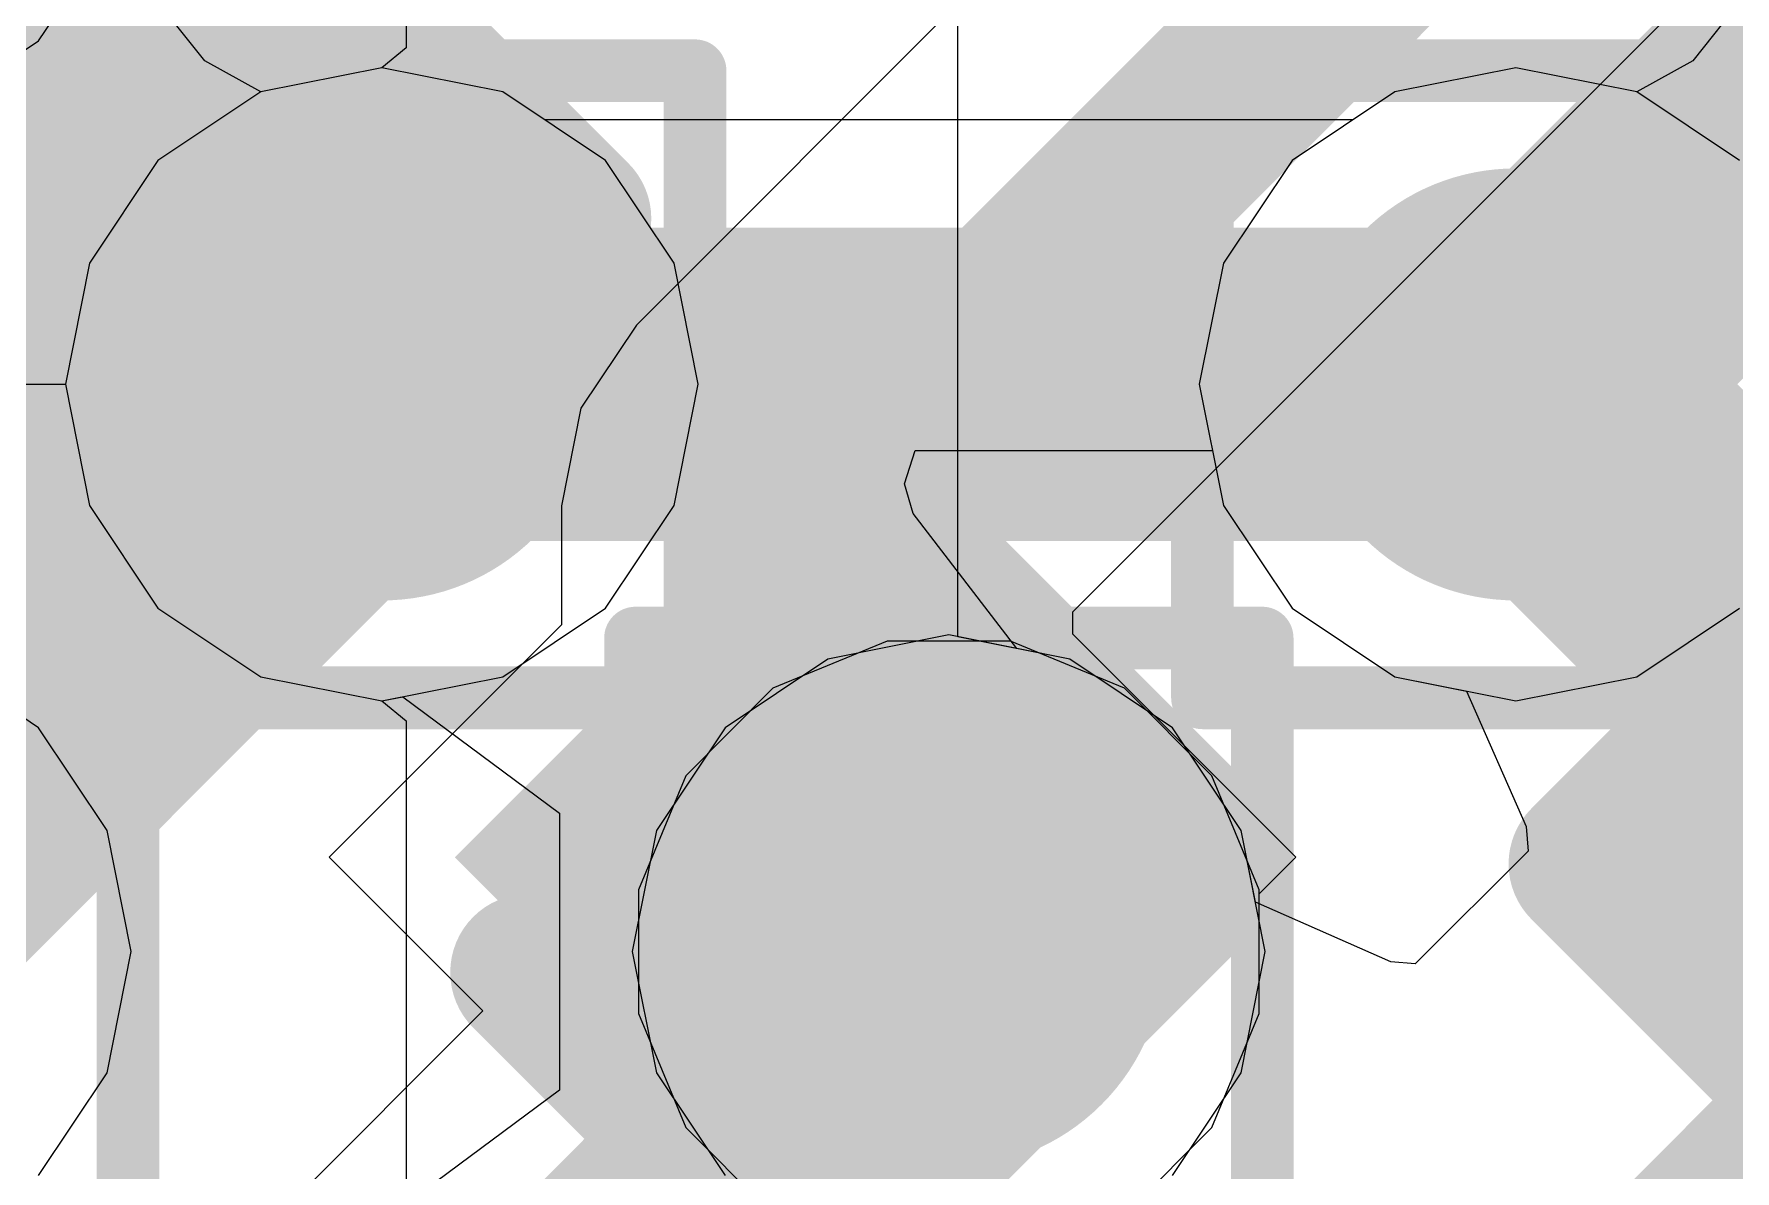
# Model space of a CAD drawing. Header units: inches. Extents: x -6 to 284, y -12 to 154.
# Drawn here: x 54.586 to 55.964, y 12.235 to 13.156 of the extents above; entities that cross this region are included whole.
import ezdxf

# ---------------------------------------------------------------- set-up
doc = ezdxf.new("R2010")
doc.units = ezdxf.units.IN
for name, color, linetype in [('Bottom Layer', 5, 'Continuous'), ('Bottom Overlay', 54, 'Continuous'), ('Bottom Paste', 16, 'Continuous'), ('Bottom Solder', 6, 'Continuous'), ('Drill Drawing', 1, 'Continuous'), ('GND-1', 16, 'Continuous'), ('GND-2', 90, 'Continuous'), ('GND-3', 216, 'Continuous'), ('GND-4', 54, 'Continuous'), ('PWR-1', 156, 'Continuous'), ('PWR-2', 130, 'Continuous'), ('Signal L1', 76, 'Continuous'), ('Signal L2', 6, 'Continuous'), ('Top Layer', 1, 'Continuous'), ('Top Paste', 8, 'Continuous'), ('Top Solder', 216, 'Continuous'), ('Via Holes', 16, 'Continuous')]:
    doc.layers.add(name, color=color, linetype=linetype)

# ---------------------------------------------------------------- blocks, each defined once
blk = doc.blocks.new('BGA_565_15_5_14_4__132')
at = {"layer": 'Top Layer'}
h = blk.add_hatch(color=1, dxfattribs=at)
edge = h.paths.add_edge_path()
edge.add_arc((-4.225, -2.275), 0.125, 0, 360)
h = blk.add_hatch(color=1, dxfattribs=at)
edge = h.paths.add_edge_path()
edge.add_arc((-3.575, -2.275), 0.125, 0, 360)
h = blk.add_hatch(color=1, dxfattribs=at)
edge = h.paths.add_edge_path()
edge.add_arc((-3.575, -2.925), 0.125, 0, 360)
at = {"layer": 'Top Paste'}
h = blk.add_hatch(color=8, dxfattribs=at)
edge = h.paths.add_edge_path()
edge.add_arc((-4.225, -2.275), 0.125, 0, 360)
h = blk.add_hatch(color=8, dxfattribs=at)
edge = h.paths.add_edge_path()
edge.add_arc((-3.575, -2.275), 0.125, 0, 360)
h = blk.add_hatch(color=8, dxfattribs=at)
edge = h.paths.add_edge_path()
edge.add_arc((-3.575, -2.925), 0.125, 0, 360)
at = {"layer": 'Top Solder'}
h = blk.add_hatch(color=216, dxfattribs=at)
edge = h.paths.add_edge_path()
edge.add_arc((-4.225, -2.275), 0.175, 0, 360)
h = blk.add_hatch(color=216, dxfattribs=at)
edge = h.paths.add_edge_path()
edge.add_arc((-3.575, -2.275), 0.175, 0, 360)
h = blk.add_hatch(color=216, dxfattribs=at)
edge = h.paths.add_edge_path()
edge.add_arc((-3.575, -2.925), 0.175, 0, 360)
blk = doc.blocks.new('CAP_0201_B_361')
at = {"layer": 'Bottom Layer'}
for points in [[(-0.45, 0.15), (-0.15, 0.15), (-0.15, -0.15), (-0.45, -0.15)], [(0.15, 0.15), (0.45, 0.15), (0.45, -0.15), (0.15, -0.15)]]:
    blk.add_hatch(color=5, dxfattribs=at).paths.add_polyline_path(points)
at = {"layer": 'Bottom Paste'}
for points in [[(-0.45, 0.15), (-0.15, 0.15), (-0.15, -0.15), (-0.45, -0.15)], [(0.15, 0.15), (0.45, 0.15), (0.45, -0.15), (0.15, -0.15)]]:
    blk.add_hatch(color=16, dxfattribs=at).paths.add_polyline_path(points)
at = {"layer": 'Bottom Solder'}
for points in [[(-0.505, 0.205), (-0.095, 0.205), (-0.095, -0.205), (-0.505, -0.205)], [(0.095, 0.205), (0.505, 0.205), (0.505, -0.205), (0.095, -0.205)]]:
    blk.add_hatch(color=6, dxfattribs=at).paths.add_polyline_path(points)
at = {"layer": 'Bottom Overlay'}
for points in [[(-0.5334, 0.2286, 0.127, 0.127, 0), (-0.2032, 0.2286, 0.127, 0.127, 0)], [(-0.5334, -0.2286, 0.127, 0.127, 0), (-0.5334, 0.2286, 0.127, 0.127, 0)], [(0.2032, 0.2286, 0.127, 0.127, 0), (0.5334, 0.2286, 0.127, 0.127, 0)], [(0.5334, -0.2286, 0.127, 0.127, 0), (0.5334, 0.2286, 0.127, 0.127, 0)], [(-0.5334, -0.2286, 0.127, 0.127, 0), (-0.2032, -0.2286, 0.127, 0.127, 0)], [(0.2032, -0.2286, 0.127, 0.127, 0), (0.5334, -0.2286, 0.127, 0.127, 0)]]:
    blk.add_lwpolyline(points, format="xyseb", dxfattribs=at)
for points in [[(-0.5651, 0.2286, 0.0635, 0.0635, 1), (-0.5016, 0.2286, 0.0635, 0.0635, 1)], [(-0.5651, 0.2286, 0.0635, 0.0635, 1), (-0.5016, 0.2286, 0.0635, 0.0635, 1)], [(-0.2349, 0.2286, 0.0635, 0.0635, 1), (-0.1714, 0.2286, 0.0635, 0.0635, 1)], [(0.1714, 0.2286, 0.0635, 0.0635, 1), (0.2349, 0.2286, 0.0635, 0.0635, 1)], [(0.5016, 0.2286, 0.0635, 0.0635, 1), (0.5651, 0.2286, 0.0635, 0.0635, 1)], [(0.5016, 0.2286, 0.0635, 0.0635, 1), (0.5651, 0.2286, 0.0635, 0.0635, 1)], [(-0.5651, -0.2286, 0.0635, 0.0635, 1), (-0.5016, -0.2286, 0.0635, 0.0635, 1)], [(-0.5651, -0.2286, 0.0635, 0.0635, 1), (-0.5016, -0.2286, 0.0635, 0.0635, 1)], [(-0.2349, -0.2286, 0.0635, 0.0635, 1), (-0.1714, -0.2286, 0.0635, 0.0635, 1)], [(0.1714, -0.2286, 0.0635, 0.0635, 1), (0.2349, -0.2286, 0.0635, 0.0635, 1)], [(0.5016, -0.2286, 0.0635, 0.0635, 1), (0.5651, -0.2286, 0.0635, 0.0635, 1)], [(0.5016, -0.2286, 0.0635, 0.0635, 1), (0.5651, -0.2286, 0.0635, 0.0635, 1)]]:
    blk.add_lwpolyline(points, format="xyseb", close=True, dxfattribs=at)
blk = doc.blocks.new('CAP_0201_B_367')
at = {"layer": 'Bottom Layer'}
for points in [[(-0.45, 0.15), (-0.15, 0.15), (-0.15, -0.15), (-0.45, -0.15)], [(0.15, 0.15), (0.45, 0.15), (0.45, -0.15), (0.15, -0.15)]]:
    blk.add_hatch(color=5, dxfattribs=at).paths.add_polyline_path(points)
at = {"layer": 'Bottom Paste'}
for points in [[(-0.45, 0.15), (-0.15, 0.15), (-0.15, -0.15), (-0.45, -0.15)], [(0.15, 0.15), (0.45, 0.15), (0.45, -0.15), (0.15, -0.15)]]:
    blk.add_hatch(color=16, dxfattribs=at).paths.add_polyline_path(points)
at = {"layer": 'Bottom Solder'}
for points in [[(-0.505, 0.205), (-0.095, 0.205), (-0.095, -0.205), (-0.505, -0.205)], [(0.095, 0.205), (0.505, 0.205), (0.505, -0.205), (0.095, -0.205)]]:
    blk.add_hatch(color=6, dxfattribs=at).paths.add_polyline_path(points)
at = {"layer": 'Bottom Overlay'}
for points in [[(-0.5334, 0.2286, 0.127, 0.127, 0), (-0.2032, 0.2286, 0.127, 0.127, 0)], [(-0.5334, -0.2286, 0.127, 0.127, 0), (-0.5334, 0.2286, 0.127, 0.127, 0)], [(0.2032, 0.2286, 0.127, 0.127, 0), (0.5334, 0.2286, 0.127, 0.127, 0)], [(0.5334, -0.2286, 0.127, 0.127, 0), (0.5334, 0.2286, 0.127, 0.127, 0)], [(-0.5334, -0.2286, 0.127, 0.127, 0), (-0.2032, -0.2286, 0.127, 0.127, 0)], [(0.2032, -0.2286, 0.127, 0.127, 0), (0.5334, -0.2286, 0.127, 0.127, 0)]]:
    blk.add_lwpolyline(points, format="xyseb", dxfattribs=at)
for points in [[(-0.5651, 0.2286, 0.0635, 0.0635, 1), (-0.5016, 0.2286, 0.0635, 0.0635, 1)], [(-0.5651, 0.2286, 0.0635, 0.0635, 1), (-0.5016, 0.2286, 0.0635, 0.0635, 1)], [(-0.2349, 0.2286, 0.0635, 0.0635, 1), (-0.1714, 0.2286, 0.0635, 0.0635, 1)], [(0.1714, 0.2286, 0.0635, 0.0635, 1), (0.2349, 0.2286, 0.0635, 0.0635, 1)], [(0.5016, 0.2286, 0.0635, 0.0635, 1), (0.5651, 0.2286, 0.0635, 0.0635, 1)], [(0.5016, 0.2286, 0.0635, 0.0635, 1), (0.5651, 0.2286, 0.0635, 0.0635, 1)], [(-0.5651, -0.2286, 0.0635, 0.0635, 1), (-0.5016, -0.2286, 0.0635, 0.0635, 1)], [(-0.5651, -0.2286, 0.0635, 0.0635, 1), (-0.5016, -0.2286, 0.0635, 0.0635, 1)], [(-0.2349, -0.2286, 0.0635, 0.0635, 1), (-0.1714, -0.2286, 0.0635, 0.0635, 1)], [(0.1714, -0.2286, 0.0635, 0.0635, 1), (0.2349, -0.2286, 0.0635, 0.0635, 1)], [(0.5016, -0.2286, 0.0635, 0.0635, 1), (0.5651, -0.2286, 0.0635, 0.0635, 1)], [(0.5016, -0.2286, 0.0635, 0.0635, 1), (0.5651, -0.2286, 0.0635, 0.0635, 1)]]:
    blk.add_lwpolyline(points, format="xyseb", close=True, dxfattribs=at)

msp = doc.modelspace()

# ---------------------------------------------------------------- hatches: boundary and pattern name
at = {"layer": 'Bottom Layer'}
h = msp.add_hatch(color=5, dxfattribs=at)
edge = h.paths.add_edge_path()
edge.add_arc((54.8674, 12.8722), 0.15, 0, 360)
h = msp.add_hatch(color=5, dxfattribs=at)
edge = h.paths.add_edge_path()
edge.add_arc((55.7867, 12.8722), 0.15, 0, 360)
h = msp.add_hatch(color=5, dxfattribs=at)
edge = h.paths.add_edge_path()
edge.add_arc((55.3271, 12.4126), 0.15, 0, 360)
at = {"layer": 'GND-1'}
h = msp.add_hatch(color=16, dxfattribs=at)
edge = h.paths.add_edge_path()
edge.add_arc((54.8674, 12.8722), 0.15, 0, 360)
h = msp.add_hatch(color=16, dxfattribs=at)
edge = h.paths.add_edge_path()
edge.add_arc((55.7867, 12.8722), 0.15, 0, 360)
h = msp.add_hatch(color=16, dxfattribs=at)
edge = h.paths.add_edge_path()
edge.add_arc((55.3271, 12.4126), 0.15, 0, 360)
at = {"layer": 'GND-2'}
h = msp.add_hatch(color=90, dxfattribs=at)
edge = h.paths.add_edge_path()
edge.add_arc((54.8674, 12.8722), 0.15, 0, 360)
h = msp.add_hatch(color=90, dxfattribs=at)
edge = h.paths.add_edge_path()
edge.add_arc((55.7867, 12.8722), 0.15, 0, 360)
h = msp.add_hatch(color=90, dxfattribs=at)
edge = h.paths.add_edge_path()
edge.add_arc((55.3271, 12.4126), 0.15, 0, 360)
at = {"layer": 'GND-3'}
h = msp.add_hatch(color=216, dxfattribs=at)
edge = h.paths.add_edge_path()
edge.add_arc((54.8674, 12.8722), 0.15, 0, 360)
h = msp.add_hatch(color=216, dxfattribs=at)
edge = h.paths.add_edge_path()
edge.add_arc((55.7867, 12.8722), 0.15, 0, 360)
h = msp.add_hatch(color=216, dxfattribs=at)
edge = h.paths.add_edge_path()
edge.add_arc((55.3271, 12.4126), 0.15, 0, 360)
at = {"layer": 'GND-4'}
h = msp.add_hatch(color=54, dxfattribs=at)
edge = h.paths.add_edge_path()
edge.add_arc((54.8674, 12.8722), 0.15, 0, 360)
h = msp.add_hatch(color=54, dxfattribs=at)
edge = h.paths.add_edge_path()
edge.add_arc((55.7867, 12.8722), 0.15, 0, 360)
h = msp.add_hatch(color=54, dxfattribs=at)
edge = h.paths.add_edge_path()
edge.add_arc((55.3271, 12.4126), 0.15, 0, 360)
at = {"layer": 'PWR-1'}
h = msp.add_hatch(color=156, dxfattribs=at)
edge = h.paths.add_edge_path()
edge.add_arc((54.8674, 12.8722), 0.15, 0, 360)
h = msp.add_hatch(color=156, dxfattribs=at)
edge = h.paths.add_edge_path()
edge.add_arc((55.7867, 12.8722), 0.15, 0, 360)
h = msp.add_hatch(color=156, dxfattribs=at)
edge = h.paths.add_edge_path()
edge.add_arc((55.3271, 12.4126), 0.15, 0, 360)
at = {"layer": 'PWR-2'}
h = msp.add_hatch(color=130, dxfattribs=at)
edge = h.paths.add_edge_path()
edge.add_arc((54.8674, 12.8722), 0.15, 0, 360)
h = msp.add_hatch(color=130, dxfattribs=at)
edge = h.paths.add_edge_path()
edge.add_arc((55.7867, 12.8722), 0.15, 0, 360)
h = msp.add_hatch(color=130, dxfattribs=at)
edge = h.paths.add_edge_path()
edge.add_arc((55.3271, 12.4126), 0.15, 0, 360)
at = {"layer": 'Signal L1'}
h = msp.add_hatch(color=76, dxfattribs=at)
edge = h.paths.add_edge_path()
edge.add_arc((54.8674, 12.8722), 0.15, 0, 360)
h = msp.add_hatch(color=76, dxfattribs=at)
edge = h.paths.add_edge_path()
edge.add_arc((55.7867, 12.8722), 0.15, 0, 360)
h = msp.add_hatch(color=76, dxfattribs=at)
edge = h.paths.add_edge_path()
edge.add_arc((55.3271, 12.4126), 0.15, 0, 360)
at = {"layer": 'Signal L2'}
h = msp.add_hatch(color=6, dxfattribs=at)
edge = h.paths.add_edge_path()
edge.add_arc((54.8674, 12.8722), 0.15, 0, 360)
h = msp.add_hatch(color=6, dxfattribs=at)
edge = h.paths.add_edge_path()
edge.add_arc((55.7867, 12.8722), 0.15, 0, 360)
h = msp.add_hatch(color=6, dxfattribs=at)
edge = h.paths.add_edge_path()
edge.add_arc((55.3271, 12.4126), 0.15, 0, 360)
at = {"layer": 'Top Layer'}
h = msp.add_hatch(color=1, dxfattribs=at)
edge = h.paths.add_edge_path()
edge.add_arc((54.8674, 12.8722), 0.15, 0, 360)
h = msp.add_hatch(color=1, dxfattribs=at)
edge = h.paths.add_edge_path()
edge.add_arc((55.7867, 12.8722), 0.15, 0, 360)
h = msp.add_hatch(color=1, dxfattribs=at)
edge = h.paths.add_edge_path()
edge.add_arc((55.3271, 12.4126), 0.15, 0, 360)
at = {"layer": 'Via Holes'}
h = msp.add_hatch(color=7, dxfattribs=at)
edge = h.paths.add_edge_path()
edge.add_arc((54.8674, 12.8722), 0.075, 0, 360)
h = msp.add_hatch(color=7, dxfattribs=at)
edge = h.paths.add_edge_path()
edge.add_arc((55.7867, 12.8722), 0.075, 0, 360)
h = msp.add_hatch(color=7, dxfattribs=at)
edge = h.paths.add_edge_path()
edge.add_arc((55.3271, 12.4126), 0.075, 0, 360)

# ---------------------------------------------------------------- linework, layer by layer
at = {"layer": 'Bottom Layer'}
for p, q in [((56.5248, 14.3712), (55.0738, 12.9202)), ((55.4275, 12.6878), (56.803, 14.0633)), ((55.0738, 12.9202), (55.0289, 12.8529)), ((55.0289, 12.8529), (55.0131, 12.7737)), ((55.0131, 12.7737), (55.0131, 12.7736)), ((55.0131, 12.7736), (55.0131, 12.6773)), ((55.4275, 12.6697), (55.4275, 12.6878)), ((55.0131, 12.6773), (54.8248, 12.489)), ((55.6083, 12.489), (55.4275, 12.6697)), ((54.8248, 12.489), (54.9493, 12.3645)), ((55.5787, 12.4594), (55.6083, 12.489)), ((55.5787, 12.3625), (55.5787, 12.4594)), ((54.9493, 12.3645), (54.7696, 12.1848)), ((55.5403, 12.27), (55.5787, 12.3625)), ((55.4696, 12.1993), (55.5403, 12.27))]:
    msp.add_line(p, q, dxfattribs=at)
for points in [[(55.2203, 12.7737, 0.1524, 0.1524, 0), (56.6714, 14.2247, 0.1524, 0.1524, 0)], [(55.2203, 12.5971, 0.1524, 0.1524, 0), (55.2203, 12.7737, 0.1524, 0.1524, 0)], [(55.2165, 12.5933, 0.1524, 0.1524, 0), (55.2203, 12.5971, 0.1524, 0.1524, 0)], [(55.2165, 12.5109, 0.1524, 0.1524, 0), (55.2165, 12.5933, 0.1524, 0.1524, 0)], [(55.2165, 12.5109, 0.1524, 0.1524, 0), (55.2203, 12.5071, 0.1524, 0.1524, 0)], [(54.8675, 11.953, 0.2032, 0.2032, 0), (55.3271, 12.4126, 0.2032, 0.2032, 0)]]:
    msp.add_lwpolyline(points, format="xyseb", dxfattribs=at)
for points in [[(55.1822, 12.7737, 0.0762, 0.0762, 1), (55.2584, 12.7737, 0.0762, 0.0762, 1)], [(55.1822, 12.7737, 0.0762, 0.0762, 1), (55.2584, 12.7737, 0.0762, 0.0762, 1)], [(55.1822, 12.5971, 0.0762, 0.0762, 1), (55.2584, 12.5971, 0.0762, 0.0762, 1)], [(55.1822, 12.5971, 0.0762, 0.0762, 1), (55.2584, 12.5971, 0.0762, 0.0762, 1)], [(55.1784, 12.5933, 0.0762, 0.0762, 1), (55.2546, 12.5933, 0.0762, 0.0762, 1)], [(55.1784, 12.5933, 0.0762, 0.0762, 1), (55.2546, 12.5933, 0.0762, 0.0762, 1)], [(55.1784, 12.5109, 0.0762, 0.0762, 1), (55.2546, 12.5109, 0.0762, 0.0762, 1)], [(55.1784, 12.5109, 0.0762, 0.0762, 1), (55.2546, 12.5109, 0.0762, 0.0762, 1)], [(55.1822, 12.5071, 0.0762, 0.0762, 1), (55.2584, 12.5071, 0.0762, 0.0762, 1)], [(55.2763, 12.4126, 0.1016, 0.1016, 1), (55.3779, 12.4126, 0.1016, 0.1016, 1)]]:
    msp.add_lwpolyline(points, format="xyseb", close=True, dxfattribs=at)
at = {"layer": 'Drill Drawing'}
for points in [[(54.6618, 13.0778, 0.0508, 0.0508, 0), (54.6618, 13.5858, 0.0508, 0.0508, 0)], [(54.6134, 13.1262, 0.0508, 0.0508, 0), (55.1214, 13.1262, 0.0508, 0.0508, 0)], [(54.6134, 12.6182, 0.0508, 0.0508, 0), (54.6134, 13.1262, 0.0508, 0.0508, 0)], [(55.1214, 12.6182, 0.0508, 0.0508, 0), (55.1214, 13.1262, 0.0508, 0.0508, 0)], [(55.5327, 13.1262, 0.0508, 0.0508, 0), (56.0407, 13.1262, 0.0508, 0.0508, 0)], [(55.5327, 12.6182, 0.0508, 0.0508, 0), (55.5327, 13.1262, 0.0508, 0.0508, 0)], [(54.1538, 13.0778, 0.0508, 0.0508, 0), (54.6618, 13.0778, 0.0508, 0.0508, 0)], [(54.1538, 12.6666, 0.0508, 0.0508, 0), (54.6618, 12.6666, 0.0508, 0.0508, 0)], [(54.6618, 12.1586, 0.0508, 0.0508, 0), (54.6618, 12.6666, 0.0508, 0.0508, 0)], [(55.0731, 12.6666, 0.0508, 0.0508, 0), (55.5811, 12.6666, 0.0508, 0.0508, 0)], [(55.0731, 12.1586, 0.0508, 0.0508, 0), (55.0731, 12.6666, 0.0508, 0.0508, 0)], [(55.5811, 12.1586, 0.0508, 0.0508, 0), (55.5811, 12.6666, 0.0508, 0.0508, 0)], [(54.6134, 12.6182, 0.0508, 0.0508, 0), (55.1214, 12.6182, 0.0508, 0.0508, 0)], [(55.5327, 12.6182, 0.0508, 0.0508, 0), (56.0407, 12.6182, 0.0508, 0.0508, 0)]]:
    msp.add_lwpolyline(points, format="xyseb", dxfattribs=at)
for points in [[(54.6007, 13.1262, 0.0254, 0.0254, 1), (54.6261, 13.1262, 0.0254, 0.0254, 1)], [(54.6007, 13.1262, 0.0254, 0.0254, 1), (54.6261, 13.1262, 0.0254, 0.0254, 1)], [(55.1087, 13.1262, 0.0254, 0.0254, 1), (55.1341, 13.1262, 0.0254, 0.0254, 1)], [(55.1087, 13.1262, 0.0254, 0.0254, 1), (55.1341, 13.1262, 0.0254, 0.0254, 1)], [(55.52, 13.1262, 0.0254, 0.0254, 1), (55.5454, 13.1262, 0.0254, 0.0254, 1)], [(55.52, 13.1262, 0.0254, 0.0254, 1), (55.5454, 13.1262, 0.0254, 0.0254, 1)], [(54.6491, 13.0778, 0.0254, 0.0254, 1), (54.6745, 13.0778, 0.0254, 0.0254, 1)], [(54.6491, 13.0778, 0.0254, 0.0254, 1), (54.6745, 13.0778, 0.0254, 0.0254, 1)], [(54.6491, 12.6666, 0.0254, 0.0254, 1), (54.6745, 12.6666, 0.0254, 0.0254, 1)], [(54.6491, 12.6666, 0.0254, 0.0254, 1), (54.6745, 12.6666, 0.0254, 0.0254, 1)], [(55.0604, 12.6666, 0.0254, 0.0254, 1), (55.0858, 12.6666, 0.0254, 0.0254, 1)], [(55.0604, 12.6666, 0.0254, 0.0254, 1), (55.0858, 12.6666, 0.0254, 0.0254, 1)], [(55.5684, 12.6666, 0.0254, 0.0254, 1), (55.5938, 12.6666, 0.0254, 0.0254, 1)], [(55.5684, 12.6666, 0.0254, 0.0254, 1), (55.5938, 12.6666, 0.0254, 0.0254, 1)], [(54.6007, 12.6182, 0.0254, 0.0254, 1), (54.6261, 12.6182, 0.0254, 0.0254, 1)], [(54.6007, 12.6182, 0.0254, 0.0254, 1), (54.6261, 12.6182, 0.0254, 0.0254, 1)], [(55.1087, 12.6182, 0.0254, 0.0254, 1), (55.1341, 12.6182, 0.0254, 0.0254, 1)], [(55.1087, 12.6182, 0.0254, 0.0254, 1), (55.1341, 12.6182, 0.0254, 0.0254, 1)], [(55.52, 12.6182, 0.0254, 0.0254, 1), (55.5454, 12.6182, 0.0254, 0.0254, 1)], [(55.52, 12.6182, 0.0254, 0.0254, 1), (55.5454, 12.6182, 0.0254, 0.0254, 1)]]:
    msp.add_lwpolyline(points, format="xyseb", close=True, dxfattribs=at)
at = {"layer": 'GND-1'}
for p, q in [((55.277, 12.6642), (55.1845, 12.6259)), ((55.3771, 12.6642), (55.277, 12.6642)), ((55.4696, 12.6259), (55.3771, 12.6642)), ((55.1845, 12.6259), (55.1138, 12.5551)), ((55.5403, 12.5551), (55.4696, 12.6259)), ((55.1138, 12.5551), (55.0755, 12.4626)), ((55.5787, 12.4626), (55.5403, 12.5551)), ((55.0755, 12.4626), (55.0755, 12.3625)), ((55.5787, 12.3625), (55.5787, 12.4626)), ((55.0755, 12.3625), (55.1138, 12.27)), ((55.5403, 12.27), (55.5787, 12.3625)), ((55.1138, 12.27), (55.1845, 12.1993)), ((55.4696, 12.1993), (55.5403, 12.27))]:
    msp.add_line(p, q, dxfattribs=at)
at = {"layer": 'GND-2'}
for p, q in [((55.277, 12.6642), (55.1845, 12.6259)), ((55.3771, 12.6642), (55.277, 12.6642)), ((55.4696, 12.6259), (55.3771, 12.6642)), ((55.1845, 12.6259), (55.1138, 12.5551)), ((55.5403, 12.5551), (55.4696, 12.6259)), ((55.1138, 12.5551), (55.0755, 12.4626)), ((55.5787, 12.4626), (55.5403, 12.5551)), ((55.0755, 12.4626), (55.0755, 12.3625)), ((55.5787, 12.3625), (55.5787, 12.4626)), ((55.0755, 12.3625), (55.1138, 12.27)), ((55.5403, 12.27), (55.5787, 12.3625)), ((55.1138, 12.27), (55.1845, 12.1993)), ((55.4696, 12.1993), (55.5403, 12.27))]:
    msp.add_line(p, q, dxfattribs=at)
at = {"layer": 'GND-3'}
for p, q in [((55.277, 12.6642), (55.1845, 12.6259)), ((55.3771, 12.6642), (55.277, 12.6642)), ((55.4696, 12.6259), (55.3771, 12.6642)), ((55.1845, 12.6259), (55.1138, 12.5551)), ((55.5403, 12.5551), (55.4696, 12.6259)), ((55.1138, 12.5551), (55.0755, 12.4626)), ((55.5787, 12.4626), (55.5403, 12.5551)), ((55.0755, 12.4626), (55.0755, 12.3625)), ((55.5787, 12.3625), (55.5787, 12.4626)), ((55.0755, 12.3625), (55.1138, 12.27)), ((55.5403, 12.27), (55.5787, 12.3625)), ((55.1138, 12.27), (55.1845, 12.1993)), ((55.4696, 12.1993), (55.5403, 12.27))]:
    msp.add_line(p, q, dxfattribs=at)
at = {"layer": 'GND-4'}
for p, q in [((55.277, 12.6642), (55.1845, 12.6259)), ((55.3771, 12.6642), (55.277, 12.6642)), ((55.4696, 12.6259), (55.3771, 12.6642)), ((55.1845, 12.6259), (55.1138, 12.5551)), ((55.5403, 12.5551), (55.4696, 12.6259)), ((55.1138, 12.5551), (55.0755, 12.4626)), ((55.5787, 12.4626), (55.5403, 12.5551)), ((55.0755, 12.4626), (55.0755, 12.3625)), ((55.5787, 12.3625), (55.5787, 12.4626)), ((55.0755, 12.3625), (55.1138, 12.27)), ((55.5403, 12.27), (55.5787, 12.3625)), ((55.1138, 12.27), (55.1845, 12.1993)), ((55.4696, 12.1993), (55.5403, 12.27))]:
    msp.add_line(p, q, dxfattribs=at)
at = {"layer": 'PWR-1'}
for p, q in [((54.724, 13.1343), (54.6448, 13.2336)), ((56.0093, 13.2336), (55.9301, 13.1343)), ((54.7693, 13.1092), (54.724, 13.1343)), ((54.8674, 13.1287), (54.7693, 13.1092)), ((54.9656, 13.1092), (54.8674, 13.1287)), ((55.7867, 13.1287), (55.6885, 13.1092)), ((55.8848, 13.1092), (55.7867, 13.1287)), ((55.9301, 13.1343), (55.8848, 13.1092)), ((54.9995, 13.0865), (54.9656, 13.1092)), ((55.6885, 13.1092), (55.6546, 13.0865)), ((55.6546, 13.0865), (54.9995, 13.0865)), ((54.2047, 12.8722), (54.6109, 12.8722)), ((54.6109, 12.8722), (54.6304, 12.774)), ((55.2912, 12.7915), (55.2998, 12.8185)), ((55.2998, 12.8185), (55.5408, 12.8185)), ((55.5408, 12.8185), (55.5497, 12.774)), ((55.2983, 12.7675), (55.2912, 12.7915)), ((54.6304, 12.774), (54.686, 12.6908)), ((55.5497, 12.774), (55.6053, 12.6908)), ((55.3822, 12.6581), (55.2983, 12.7675)), ((54.686, 12.6908), (54.7693, 12.6352)), ((55.6053, 12.6908), (55.6885, 12.6352)), ((55.8848, 12.6352), (55.9681, 12.6908)), ((55.4252, 12.6496), (55.3822, 12.6581)), ((54.5892, 12.594), (54.506, 12.6496)), ((55.5084, 12.594), (55.4252, 12.6496)), ((54.7693, 12.6352), (54.8674, 12.6157)), ((55.6885, 12.6352), (55.7867, 12.6157)), ((55.7867, 12.6157), (55.8848, 12.6352)), ((54.8674, 12.6157), (54.8845, 12.6191)), ((54.8845, 12.6191), (55.0115, 12.5247)), ((54.6448, 12.5107), (54.5892, 12.594)), ((55.5641, 12.5107), (55.5084, 12.594)), ((55.0115, 12.5247), (55.0115, 12.3004)), ((54.6643, 12.4126), (54.6448, 12.5107)), ((55.5836, 12.4126), (55.5641, 12.5107)), ((54.6448, 12.3144), (54.6643, 12.4126)), ((55.5641, 12.3144), (55.5836, 12.4126)), ((54.5892, 12.2312), (54.6448, 12.3144)), ((55.5084, 12.2312), (55.5641, 12.3144)), ((55.0115, 12.3004), (54.8845, 12.2061))]:
    msp.add_line(p, q, dxfattribs=at)
at = {"layer": 'PWR-2'}
for p, q in [((55.3345, 12.6676), (55.3345, 13.996)), ((54.8872, 13.5187), (54.8872, 13.1449)), ((54.5892, 13.1504), (54.6448, 13.2336)), ((54.506, 13.0948), (54.5892, 13.1504)), ((54.8872, 13.1449), (54.8674, 13.1287)), ((54.8674, 13.1287), (54.7693, 13.1092)), ((55.7867, 13.1287), (55.6885, 13.1092)), ((55.8848, 13.1092), (55.7867, 13.1287)), ((54.7693, 13.1092), (54.686, 13.0536)), ((55.6885, 13.1092), (55.6053, 13.0536)), ((55.9681, 13.0536), (55.8848, 13.1092)), ((54.686, 13.0536), (54.6304, 12.9703)), ((55.6053, 13.0536), (55.5497, 12.9703)), ((54.6304, 12.9703), (54.6109, 12.8722)), ((55.5497, 12.9703), (55.5301, 12.8722)), ((54.6109, 12.8722), (54.6304, 12.774)), ((55.5301, 12.8722), (55.5497, 12.774)), ((54.6304, 12.774), (54.686, 12.6908)), ((55.5497, 12.774), (55.6053, 12.6908)), ((54.686, 12.6908), (54.7693, 12.6352)), ((55.6053, 12.6908), (55.6885, 12.6352)), ((55.8848, 12.6352), (55.9681, 12.6908)), ((55.4252, 12.6496), (55.3345, 12.6676)), ((54.5892, 12.594), (54.506, 12.6496)), ((55.5084, 12.594), (55.4252, 12.6496)), ((54.7693, 12.6352), (54.8674, 12.6157)), ((55.6885, 12.6352), (55.7867, 12.6157)), ((55.7867, 12.6157), (55.8848, 12.6352)), ((54.8674, 12.6157), (54.8872, 12.5995)), ((54.6448, 12.5107), (54.5892, 12.594)), ((54.8872, 12.5995), (54.8872, 12.2257)), ((55.5641, 12.5107), (55.5084, 12.594)), ((54.6643, 12.4126), (54.6448, 12.5107)), ((55.5836, 12.4126), (55.5641, 12.5107)), ((54.6448, 12.3144), (54.6643, 12.4126)), ((55.5641, 12.3144), (55.5836, 12.4126)), ((54.5892, 12.2312), (54.6448, 12.3144)), ((55.5084, 12.2312), (55.5641, 12.3144))]:
    msp.add_line(p, q, dxfattribs=at)
at = {"layer": 'Signal L2'}
for p, q in [((54.5892, 13.1504), (54.6448, 13.2336)), ((54.506, 13.0948), (54.5892, 13.1504)), ((54.8674, 13.1287), (54.7693, 13.1092)), ((54.9656, 13.1092), (54.8674, 13.1287)), ((55.7867, 13.1287), (55.6885, 13.1092)), ((55.8848, 13.1092), (55.7867, 13.1287)), ((54.7693, 13.1092), (54.686, 13.0536)), ((55.0488, 13.0536), (54.9656, 13.1092)), ((55.6885, 13.1092), (55.6053, 13.0536)), ((55.9681, 13.0536), (55.8848, 13.1092)), ((54.686, 13.0536), (54.6304, 12.9703)), ((55.1044, 12.9703), (55.0488, 13.0536)), ((55.6053, 13.0536), (55.5497, 12.9703)), ((54.6304, 12.9703), (54.6109, 12.8722)), ((55.124, 12.8722), (55.1044, 12.9703)), ((55.5497, 12.9703), (55.5301, 12.8722)), ((54.6109, 12.8722), (54.6304, 12.774)), ((55.1044, 12.774), (55.124, 12.8722)), ((55.5301, 12.8722), (55.5497, 12.774)), ((54.6304, 12.774), (54.686, 12.6908)), ((55.0488, 12.6908), (55.1044, 12.774)), ((55.5497, 12.774), (55.6053, 12.6908)), ((54.686, 12.6908), (54.7693, 12.6352)), ((54.9656, 12.6352), (55.0488, 12.6908)), ((55.6053, 12.6908), (55.6885, 12.6352)), ((55.3271, 12.6691), (55.2289, 12.6496)), ((55.4252, 12.6496), (55.3271, 12.6691)), ((54.5892, 12.594), (54.506, 12.6496)), ((55.2289, 12.6496), (55.1457, 12.594)), ((55.5084, 12.594), (55.4252, 12.6496)), ((54.7693, 12.6352), (54.8674, 12.6157)), ((54.8674, 12.6157), (54.9656, 12.6352)), ((55.6885, 12.6352), (55.7466, 12.6236)), ((55.7466, 12.6236), (55.795, 12.514)), ((54.6448, 12.5107), (54.5892, 12.594)), ((55.1457, 12.594), (55.09, 12.5107)), ((55.5641, 12.5107), (55.5084, 12.594)), ((54.6643, 12.4126), (54.6448, 12.5107)), ((55.09, 12.5107), (55.0705, 12.4126)), ((55.5756, 12.4526), (55.5641, 12.5107)), ((55.795, 12.514), (55.7967, 12.494)), ((55.7967, 12.494), (55.7052, 12.4026)), ((55.6853, 12.4042), (55.5756, 12.4526)), ((54.6448, 12.3144), (54.6643, 12.4126)), ((55.0705, 12.4126), (55.09, 12.3144)), ((55.7052, 12.4026), (55.6853, 12.4042)), ((54.5892, 12.2312), (54.6448, 12.3144)), ((55.09, 12.3144), (55.1457, 12.2312))]:
    msp.add_line(p, q, dxfattribs=at)
at = {"layer": 'Top Layer'}
for points in [[(54.4078, 13.3318, 0.254, 0.254, 0), (54.8674, 12.8722, 0.254, 0.254, 0)], [(55.7866, 12.8722, 0.254, 0.254, 0), (56.2462, 13.3319, 0.254, 0.254, 0)], [(54.408, 12.4124, 0.254, 0.254, 0), (54.8676, 12.8721, 0.254, 0.254, 0)], [(54.8676, 12.8722, 0.254, 0.254, 0), (55.7867, 12.8722, 0.254, 0.254, 0)], [(55.7867, 12.8722, 0.254, 0.254, 0), (55.7868, 12.8722, 0.254, 0.254, 0)], [(55.7867, 12.8722, 0.254, 0.254, 0), (56.2463, 12.4126, 0.254, 0.254, 0)], [(55.7867, 12.8722, 0.254, 0.254, 0), (55.7867, 12.8722, 0.254, 0.254, 0)], [(55.7867, 11.9529, 0.254, 0.254, 0), (56.2463, 12.4126, 0.254, 0.254, 0)]]:
    msp.add_lwpolyline(points, format="xyseb", dxfattribs=at)
for points in [[(54.8039, 12.8722, 0.127, 0.127, 1), (54.9309, 12.8722, 0.127, 0.127, 1)], [(54.8041, 12.8722, 0.127, 0.127, 1), (54.9311, 12.8722, 0.127, 0.127, 1)], [(54.8041, 12.8721, 0.127, 0.127, 1), (54.9311, 12.8721, 0.127, 0.127, 1)], [(55.7231, 12.8722, 0.127, 0.127, 1), (55.8501, 12.8722, 0.127, 0.127, 1)], [(55.7232, 12.8722, 0.127, 0.127, 1), (55.8502, 12.8722, 0.127, 0.127, 1)], [(55.7232, 12.8722, 0.127, 0.127, 1), (55.8502, 12.8722, 0.127, 0.127, 1)], [(55.7232, 12.8722, 0.127, 0.127, 1), (55.8502, 12.8722, 0.127, 0.127, 1)], [(55.7232, 12.8722, 0.127, 0.127, 1), (55.8502, 12.8722, 0.127, 0.127, 1)], [(55.7232, 12.8722, 0.127, 0.127, 1), (55.8502, 12.8722, 0.127, 0.127, 1)], [(55.7233, 12.8722, 0.127, 0.127, 1), (55.8503, 12.8722, 0.127, 0.127, 1)]]:
    msp.add_lwpolyline(points, format="xyseb", close=True, dxfattribs=at)

# ---------------------------------------------------------------- block references
for name, p, rotation in [('BGA_565_15_5_14_4__132', (54.4079, 8.2759), 225), ('CAP_0201_B_361', (55.0044, 12.7011), 315), ('CAP_0201_B_367', (56.3831, 12.2682), 315)]:
    msp.add_blockref(name, p, dxfattribs=dict(rotation=rotation))

doc.saveas('drawing.dxf')
